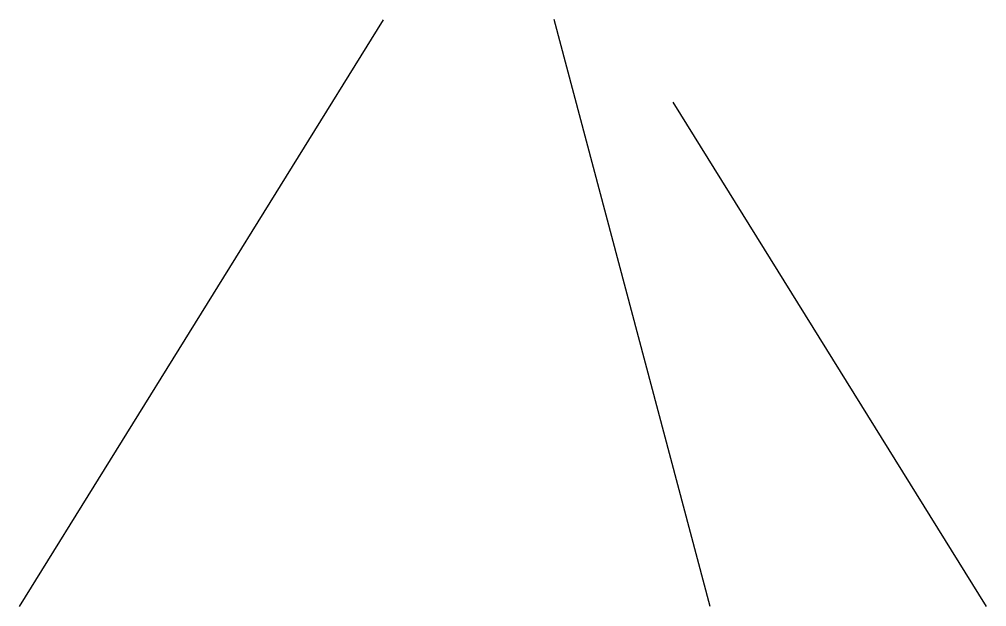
# Model space of a CAD drawing. Extents: x -3723 to 3723, y 0 to 4524.
import ezdxf

# ---------------------------------------------------------------- set-up
doc = ezdxf.new("R2010")
doc.units = 0
doc.layers.add('MODELSKETCH_VISIBLE', color=7, linetype='CONTINUOUS')

msp = doc.modelspace()

# ---------------------------------------------------------------- linework, layer by layer
at = {"layer": 'MODELSKETCH_VISIBLE'}
for p, q in [((-3723.4, 0), (-918.7, 4519.6)), ((1595.7, 0), (392.7, 4523.6)), ((3723.4, 0), (1311.3, 3886.9))]:
    msp.add_line(p, q, dxfattribs=at)

doc.saveas('drawing.dxf')
